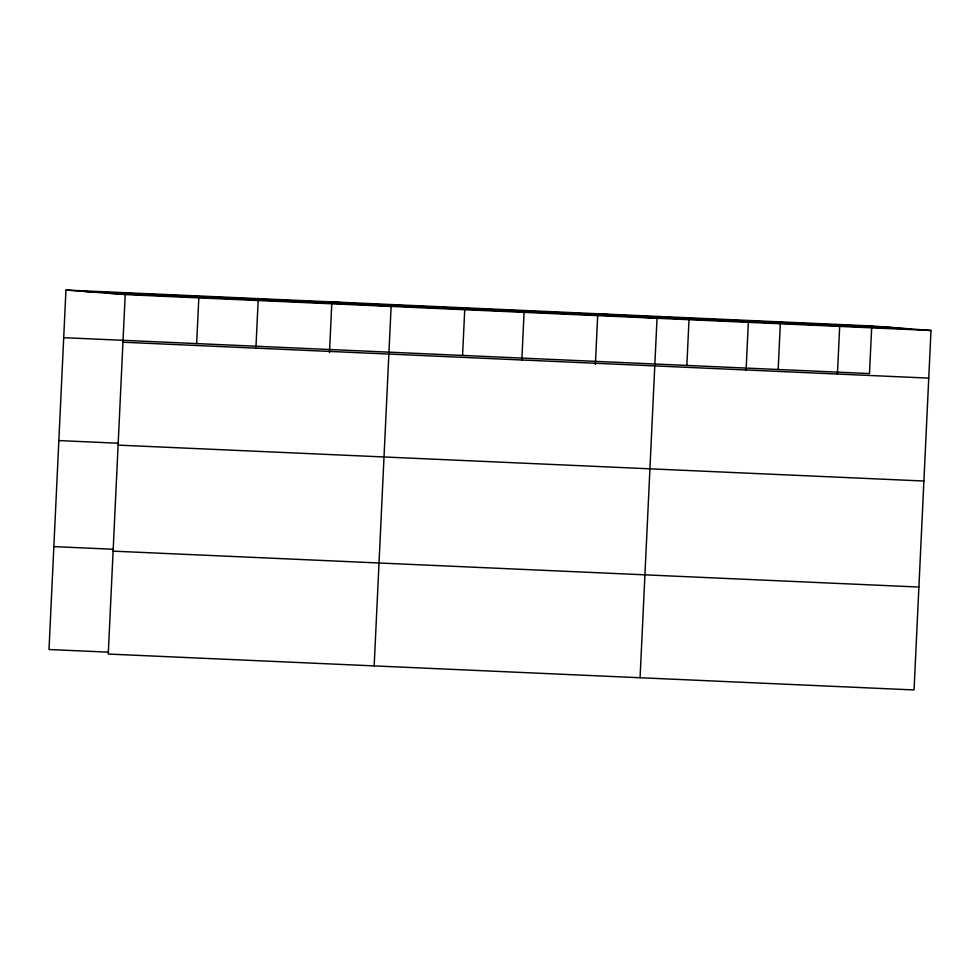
<?xml version="1.0" encoding="UTF-8"?>
<svg xmlns="http://www.w3.org/2000/svg" width="980" height="980" viewBox="0 0 980 980"><rect width="100%" height="100%" fill="white"/><g stroke="black" fill="none" stroke-linecap="round" stroke-linejoin="round"><path stroke-width="1.47" d="M65.954 290.055L125.207 294.588L108.253 654.052L914.046 689.945L931 330.481L871.747 325.948L65.954 290.055L49 649.52L108.596 652.166M196.662 343.6L198.842 297.467M255.915 348.133L258.169 300.505M329.476 352.555L331.791 303.384M374.164 665.898L391.118 306.434L331.865 301.901M462.572 355.446L464.753 309.312M521.826 359.979L524.08 312.351M595.387 364.401L597.702 315.229M640.075 677.744L657.029 318.28L597.776 313.747M686.858 365.442L689.026 319.296M746.111 369.974L748.353 322.346M778.169 369.509L780.35 323.363M837.435 374.041L839.676 326.413M871.747 325.948L869.493 373.576L63.7 337.671M85.505 291.55L891.298 327.443M105.656 293.094L911.449 328.986M125.207 294.588L931 330.481M122.966 342.216L928.758 378.109M58.849 440.584L118.458 443.242M118.115 445.116L923.895 481.021M53.851 546.607L113.46 549.266M113.104 551.14L918.897 587.045"/></g></svg>
